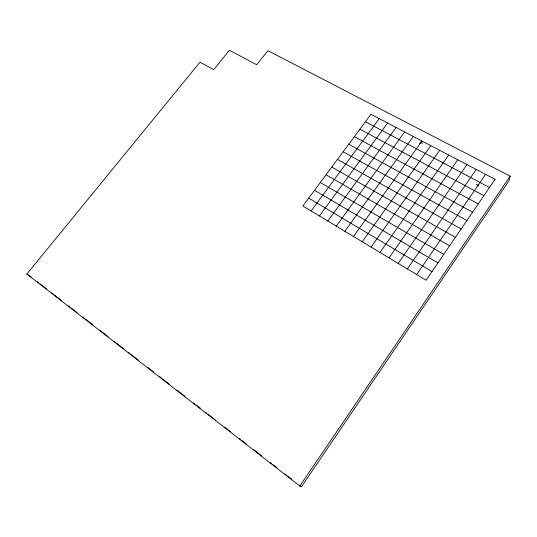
<?xml version="1.0" encoding="UTF-8"?>
<svg xmlns="http://www.w3.org/2000/svg" width="537" height="537" viewBox="0 0 537 537"><rect width="100%" height="100%" fill="white"/><g stroke="black" fill="none" stroke-linecap="round" stroke-linejoin="round"><path stroke-width="0.81" d="M420.813 143.198L420.813 142.191L422.646 143.157M477.95 186.097L478.105 185.164L476.131 184.117M510.15 176.17L509.022 180.707L301.479 486.744L299.827 486.005L26.85 274.038L200.019 62.138L213.706 69.649L229.413 50.256L256.733 64.749L267.923 50.693L510.15 176.17L299.827 486.005M416.672 274.568L485.582 174.364M407.355 268.956L476.212 169.457M398.139 263.399L466.942 164.597M389.016 257.901L457.772 159.791M379.995 252.464L448.69 155.032M371.067 247.087L439.702 150.32M362.227 241.764L430.802 145.655M419.659 143.802L420.813 142.191M353.487 236.495L421.995 141.043M344.835 231.279L413.275 136.472M336.269 226.117L404.643 131.948M327.792 221.009L396.098 127.464M319.401 215.955L387.633 123.033M311.098 210.954L379.25 118.637M365.442 121.711L489.476 187.473M359.904 129.175L483.877 195.669M354.333 136.68L478.245 203.912M348.735 144.218L472.58 212.202M343.109 151.796L466.881 220.539M337.451 159.422L461.155 228.923M331.765 167.081L455.396 237.354M326.046 174.78L449.597 245.839M320.3 182.52L443.77 254.363M314.521 190.306L437.91 262.942M308.715 198.133L432.017 271.568M26.85 274.038L31.361 277.085M37.322 281.71L38.644 282.737M39.966 283.764L46.591 288.906M51.888 293.014L53.21 294.041M54.532 295.068L61.815 300.72M68.434 305.862L69.763 306.889M71.085 307.916L77.046 312.541M83 317.166L84.329 318.193M85.651 319.22L92.935 324.872M100.218 330.524L108.159 336.692M114.119 341.317L115.442 342.344M116.771 343.371L123.389 348.513M128.685 352.621L130.008 353.648M131.33 354.682L138.613 360.334M147.883 367.523L153.844 372.148M159.804 376.773L161.127 377.8M162.449 378.833L169.732 384.485M177.015 390.137L184.956 396.299M193.568 402.985L194.891 404.012M196.213 405.039L200.187 408.12M205.483 412.235L206.805 413.262M208.134 414.289L215.411 419.941M224.681 427.137L230.642 431.761M239.247 438.44L240.569 439.467M241.898 440.494L246.53 444.092M253.813 449.744L261.761 455.913M270.366 462.592L271.688 463.619M273.011 464.646L276.985 467.727M284.932 473.896L286.255 474.923M287.577 475.95L291.551 479.038M299.498 485.2L301.479 486.744M495.047 179.324L426.089 280.24L302.875 206L370.953 114.287L495.047 179.324"/></g></svg>
